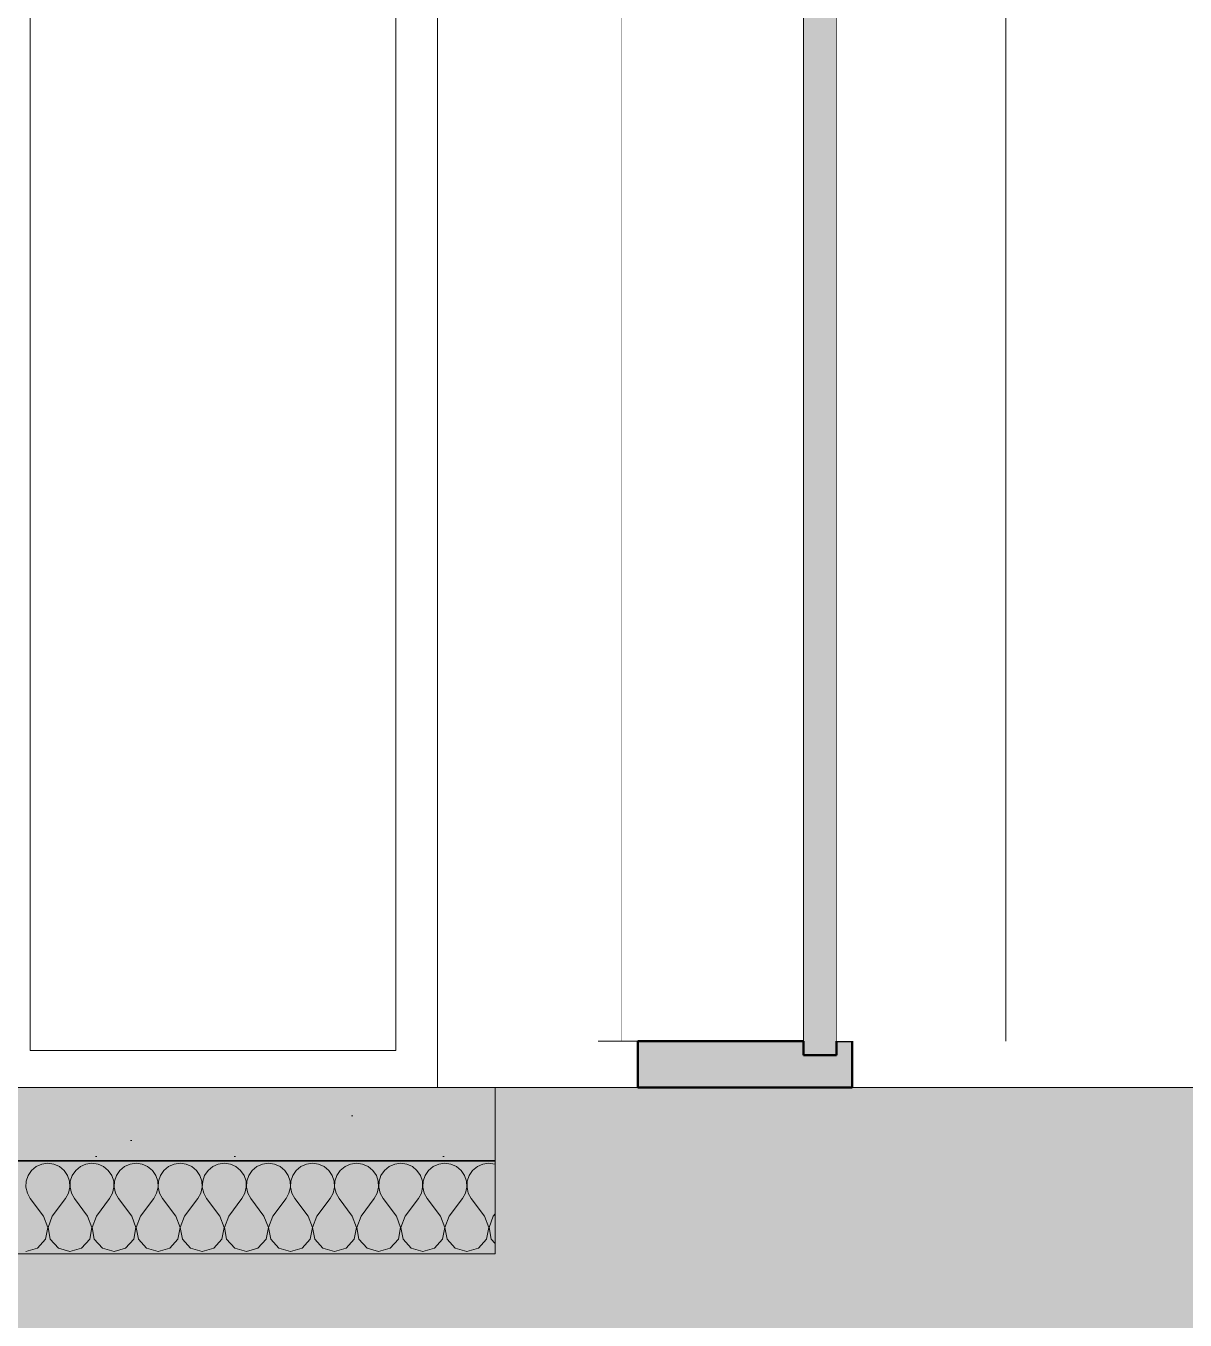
# Model space of a CAD drawing. Header units: millimetres. Extents: x -46169 to 153589, y -86316 to 18123.
# Drawn here: x 111925 to 113176, y -83171 to -81774 of the extents above; entities that cross this region are included whole.
import ezdxf

# ---------------------------------------------------------------- set-up
doc = ezdxf.new("R2010")
doc.units = ezdxf.units.MM
doc.header["$MEASUREMENT"] = 0
doc.linetypes.add('Dashed', pattern=[2822.222233, 1411.111116, -1411.111116])
doc.linetypes.add('Wipeout_Contour', pattern=[1000, 0, -1000])
for name, color, linetype, lineweight, true_color in [('0_Pen_No__105', 7, 'Continuous', 15, 0xa6a6a6), ('New_A-20-M_Floor_Slab_Pen_No__107', 7, 'Continuous', 15, 0xa6a6a6), ('New_A-20-M_Floor_Slab_Pen_No__109', 7, 'Continuous', 15, 0xa6a6a6), ('New_A-20-M_Floor_Slab_Pen_No__162', 7, 'Continuous', 0, 0xe47200), ('New_A-25-M_Curtain_Wall_Pen_No__144', 7, 'Continuous', 0, 0xc8c8c8), ('New_A-25-M_Curtain_Wall_Pen_No__165', 7, 'Continuous', 0, 0x006060), ('New_A-25-M_Curtain_Wall_Pen_No__27', 7, 'Continuous', 50, 0x2a2a2a)]:
    doc.layers.add(name, color=color, linetype=linetype, lineweight=lineweight, true_color=true_color)
for name, color, linetype, lineweight in [('A-95-P_Drawing_Pen_No__1', 7, 'Continuous', 13), ('A-95-P_Drawing_Pen_No__84', 8, 'Continuous', 20), ('ArchiCAD Doors_Pen_No__3', 7, 'Continuous', 18), ('New_A-20-M_Floor_Slab_Pen_No__1', 7, 'Continuous', 13), ('New_A-25-M_Curtain_Wall_Pen_No__1', 7, 'Continuous', 13), ('New_A-25-M_Curtain_Wall_Pen_No__4', 7, 'Continuous', 20), ('New_A-25-M_Wall_Int_Pen_No__87', 8, 'Continuous', 20), ('New_ArchiCAD Doors_Pen_No__87', 8, 'Continuous', 20)]:
    doc.layers.add(name, color=color, linetype=linetype, lineweight=lineweight)
for name, color, linetype in [('ArchiCAD Doors', 7, 'Continuous'), ('New_A-20-M_Floor_Slab', 7, 'Continuous'), ('New_A-25-M_Curtain_Wall', 7, 'Continuous'), ('New_A-25-M_Wall_Int', 7, 'Continuous'), ('New_ArchiCAD Doors', 7, 'Continuous')]:
    doc.layers.add(name, color=color, linetype=linetype)

# ---------------------------------------------------------------- blocks, each defined once
blk = doc.blocks.new('Section Elem_1_1', base_point=(95125.2, -82919.8))
at = {"layer": 'New_A-25-M_Wall_Int_Pen_No__87', "linetype": 'Continuous'}
for p, q in [((112568.5, -82869.8), (112568.5, -78869.8)), ((112542.8, -82919.8), (112431.4, -82919.8))]:
    blk.add_line(p, q, dxfattribs=at)
blk = doc.blocks.new('Section Elem_2_1', base_point=(95125.2, -82919.8))
at = {"layer": 'New_ArchiCAD Doors_Pen_No__87', "linetype": 'Continuous'}
blk.add_line((112369.4, -82919.8), (112369.4, -80419.8), dxfattribs=at)
blk = doc.blocks.new('*X27', base_point=(95125.2, -82919.8))
at = {"layer": 'New_A-20-M_Floor_Slab_Pen_No__107', "linetype": 'Continuous'}
for p, q in [((111936.1, -83005.2), (111931, -83009.4)), ((111942.1, -83002.5), (111936.1, -83005.2)), ((111948.6, -83001.6), (111942.1, -83002.5)), ((111955.1, -83002.5), (111948.6, -83001.6)), ((111961.1, -83005.2), (111955.1, -83002.5)), ((111966.2, -83009.4), (111961.1, -83005.2)), ((111983.7, -83005.2), (111978.6, -83009.4)), ((111989.7, -83002.5), (111983.7, -83005.2)), ((111996.2, -83001.6), (111989.7, -83002.5)), ((112002.7, -83002.5), (111996.2, -83001.6)), ((112008.7, -83005.2), (112002.7, -83002.5)), ((112013.8, -83009.4), (112008.7, -83005.2)), ((112031.3, -83005.2), (112026.2, -83009.4)), ((112037.3, -83002.5), (112031.3, -83005.2)), ((112043.8, -83001.6), (112037.3, -83002.5)), ((112050.3, -83002.5), (112043.8, -83001.6)), ((112056.3, -83005.2), (112050.3, -83002.5)), ((112061.4, -83009.4), (112056.3, -83005.2)), ((112078.9, -83005.2), (112073.9, -83009.4)), ((112084.9, -83002.5), (112078.9, -83005.2)), ((112091.4, -83001.6), (112084.9, -83002.5)), ((112097.9, -83002.5), (112091.4, -83001.6)), ((112104, -83005.2), (112097.9, -83002.5)), ((112109, -83009.4), (112104, -83005.2)), ((112126.5, -83005.2), (112121.5, -83009.4)), ((112132.6, -83002.5), (112126.5, -83005.2)), ((112139.1, -83001.6), (112132.6, -83002.5)), ((112145.6, -83002.5), (112139.1, -83001.6)), ((112151.6, -83005.2), (112145.6, -83002.5)), ((112156.6, -83009.4), (112151.6, -83005.2)), ((112174.2, -83005.2), (112169.1, -83009.4)), ((112180.2, -83002.5), (112174.2, -83005.2)), ((112186.7, -83001.6), (112180.2, -83002.5)), ((112193.2, -83002.5), (112186.7, -83001.6)), ((112199.2, -83005.2), (112193.2, -83002.5)), ((112204.3, -83009.4), (112199.2, -83005.2)), ((112221.8, -83005.2), (112216.7, -83009.4)), ((112227.8, -83002.5), (112221.8, -83005.2)), ((112234.3, -83001.6), (112227.8, -83002.5)), ((112240.8, -83002.5), (112234.3, -83001.6)), ((112246.8, -83005.2), (112240.8, -83002.5)), ((112251.9, -83009.4), (112246.8, -83005.2)), ((112269.4, -83005.2), (112264.3, -83009.4)), ((112275.4, -83002.5), (112269.4, -83005.2)), ((112281.9, -83001.6), (112275.4, -83002.5)), ((112288.4, -83002.5), (112281.9, -83001.6)), ((112294.4, -83005.2), (112288.4, -83002.5)), ((112299.5, -83009.4), (112294.4, -83005.2)), ((112317, -83005.2), (112312, -83009.4)), ((112323, -83002.5), (112317, -83005.2)), ((112329.5, -83001.6), (112323, -83002.5)), ((112336, -83002.5), (112329.5, -83001.6)), ((112342.1, -83005.2), (112336, -83002.5)), ((112347.1, -83009.4), (112342.1, -83005.2)), ((112364.6, -83005.2), (112359.6, -83009.4)), ((112370.6, -83002.5), (112364.6, -83005.2)), ((112377.2, -83001.6), (112370.6, -83002.5)), ((112383.7, -83002.5), (112377.2, -83001.6)), ((112389.7, -83005.2), (112383.7, -83002.5)), ((112394.7, -83009.4), (112389.7, -83005.2)), ((112412.3, -83005.2), (112407.2, -83009.4)), ((112418.3, -83002.5), (112412.3, -83005.2)), ((112424.8, -83001.6), (112418.3, -83002.5)), ((112431.3, -83002.5), (112424.8, -83001.6)), ((112431.4, -83002.6), (112431.3, -83002.5)), ((111925.2, -83021), (111924.9, -83027.6)), ((111927.3, -83014.8), (111925.2, -83021)), ((111931, -83009.4), (111927.3, -83014.8)), ((111969.9, -83014.8), (111966.2, -83009.4)), ((111972, -83021), (111969.9, -83014.8)), ((111972.3, -83027.6), (111972, -83021)), ((111972.8, -83021), (111972.5, -83027.6)), ((111974.9, -83014.8), (111972.8, -83021)), ((111978.6, -83009.4), (111974.9, -83014.8)), ((112017.5, -83014.8), (112013.8, -83009.4)), ((112019.6, -83021), (112017.5, -83014.8)), ((112019.9, -83027.6), (112019.6, -83021)), ((112020.4, -83021), (112020.1, -83027.6)), ((112022.5, -83014.8), (112020.4, -83021)), ((112026.2, -83009.4), (112022.5, -83014.8)), ((112065.1, -83014.8), (112061.4, -83009.4)), ((112067.2, -83021), (112065.1, -83014.8)), ((112067.5, -83027.6), (112067.2, -83021)), ((112068, -83021), (112067.7, -83027.6)), ((112070.1, -83014.8), (112068, -83021)), ((112073.9, -83009.4), (112070.1, -83014.8)), ((112112.7, -83014.8), (112109, -83009.4)), ((112114.8, -83021), (112112.7, -83014.8)), ((112115.2, -83027.6), (112114.8, -83021)), ((112115.7, -83021), (112115.3, -83027.6)), ((112117.8, -83014.8), (112115.7, -83021)), ((112121.5, -83009.4), (112117.8, -83014.8)), ((112160.4, -83014.8), (112156.6, -83009.4)), ((112162.5, -83021), (112160.4, -83014.8)), ((112162.8, -83027.6), (112162.5, -83021)), ((112163.3, -83021), (112163, -83027.6)), ((112165.4, -83014.8), (112163.3, -83021)), ((112169.1, -83009.4), (112165.4, -83014.8)), ((112208, -83014.8), (112204.3, -83009.4)), ((112210.1, -83021), (112208, -83014.8)), ((112210.4, -83027.6), (112210.1, -83021)), ((112210.9, -83021), (112210.6, -83027.6)), ((112213, -83014.8), (112210.9, -83021)), ((112216.7, -83009.4), (112213, -83014.8)), ((112255.6, -83014.8), (112251.9, -83009.4)), ((112257.7, -83021), (112255.6, -83014.8)), ((112258, -83027.6), (112257.7, -83021)), ((112258.5, -83021), (112258.2, -83027.6)), ((112260.6, -83014.8), (112258.5, -83021)), ((112264.3, -83009.4), (112260.6, -83014.8)), ((112303.2, -83014.8), (112299.5, -83009.4)), ((112305.3, -83021), (112303.2, -83014.8)), ((112305.6, -83027.6), (112305.3, -83021)), ((112306.1, -83021), (112305.8, -83027.6)), ((112308.2, -83014.8), (112306.1, -83021)), ((112312, -83009.4), (112308.2, -83014.8)), ((112350.8, -83014.8), (112347.1, -83009.4)), ((112352.9, -83021), (112350.8, -83014.8)), ((112353.2, -83027.6), (112352.9, -83021)), ((112353.8, -83021), (112353.4, -83027.6)), ((112355.9, -83014.8), (112353.8, -83021)), ((112359.6, -83009.4), (112355.9, -83014.8)), ((112398.4, -83014.8), (112394.7, -83009.4)), ((112400.5, -83021), (112398.4, -83014.8)), ((112400.9, -83027.6), (112400.5, -83021)), ((112401.4, -83021), (112401.1, -83027.6)), ((112403.5, -83014.8), (112401.4, -83021)), ((112407.2, -83009.4), (112403.5, -83014.8)), ((111924.9, -83027.6), (111926.4, -83034)), ((111926.4, -83034), (111929.5, -83039.7)), ((111967.6, -83039.7), (111970.8, -83034)), ((111970.8, -83034), (111972.3, -83027.6)), ((111972.5, -83027.6), (111974, -83034)), ((111974, -83034), (111977.2, -83039.7)), ((112015.2, -83039.7), (112018.4, -83034)), ((112018.4, -83034), (112019.9, -83027.6)), ((112020.1, -83027.6), (112021.6, -83034)), ((112021.6, -83034), (112024.8, -83039.7)), ((112062.9, -83039.7), (112066, -83034)), ((112066, -83034), (112067.5, -83027.6)), ((112067.7, -83027.6), (112069.2, -83034)), ((112069.2, -83034), (112072.4, -83039.7)), ((112110.5, -83039.7), (112113.7, -83034)), ((112113.7, -83034), (112115.2, -83027.6)), ((112115.3, -83027.6), (112116.8, -83034)), ((112116.8, -83034), (112120, -83039.7)), ((112158.1, -83039.7), (112161.3, -83034)), ((112161.3, -83034), (112162.8, -83027.6)), ((112163, -83027.6), (112164.4, -83034)), ((112164.4, -83034), (112167.6, -83039.7)), ((112205.7, -83039.7), (112208.9, -83034)), ((112208.9, -83034), (112210.4, -83027.6)), ((112210.6, -83027.6), (112212.1, -83034)), ((112212.1, -83034), (112215.2, -83039.7)), ((112253.3, -83039.7), (112256.5, -83034)), ((112256.5, -83034), (112258, -83027.6)), ((112258.2, -83027.6), (112259.7, -83034)), ((112259.7, -83034), (112262.9, -83039.7)), ((112301, -83039.7), (112304.1, -83034)), ((112304.1, -83034), (112305.6, -83027.6)), ((112305.8, -83027.6), (112307.3, -83034)), ((112307.3, -83034), (112310.5, -83039.7)), ((112348.6, -83039.7), (112351.8, -83034)), ((112351.8, -83034), (112353.2, -83027.6)), ((112353.4, -83027.6), (112354.9, -83034)), ((112354.9, -83034), (112358.1, -83039.7)), ((112396.2, -83039.7), (112399.4, -83034)), ((112399.4, -83034), (112400.9, -83027.6)), ((112401.1, -83027.6), (112402.5, -83034)), ((112402.5, -83034), (112405.7, -83039.7)), ((111943.8, -83058.8), (111929.5, -83039.7)), ((111953.3, -83058.8), (111967.6, -83039.7)), ((111991.4, -83058.8), (111977.2, -83039.7)), ((112001, -83058.8), (112015.2, -83039.7)), ((112039.1, -83058.8), (112024.8, -83039.7)), ((112048.6, -83058.8), (112062.9, -83039.7)), ((112086.7, -83058.8), (112072.4, -83039.7)), ((112096.2, -83058.8), (112110.5, -83039.7)), ((112134.3, -83058.8), (112120, -83039.7)), ((112143.8, -83058.8), (112158.1, -83039.7)), ((112181.9, -83058.8), (112167.6, -83039.7)), ((112191.4, -83058.8), (112205.7, -83039.7)), ((112229.5, -83058.8), (112215.2, -83039.7)), ((112239.1, -83058.8), (112253.3, -83039.7)), ((112277.2, -83058.8), (112262.9, -83039.7)), ((112286.7, -83058.8), (112301, -83039.7)), ((112324.8, -83058.8), (112310.5, -83039.7)), ((112334.3, -83058.8), (112348.6, -83039.7)), ((112372.4, -83058.8), (112358.1, -83039.7)), ((112381.9, -83058.8), (112396.2, -83039.7)), ((112420, -83058.8), (112405.7, -83039.7)), ((111948.5, -83070.9), (111943.8, -83058.8)), ((111953.3, -83058.8), (111948.7, -83070.9)), ((111996.1, -83070.9), (111991.4, -83058.8)), ((112001, -83058.8), (111996.3, -83070.9)), ((112043.7, -83070.9), (112039.1, -83058.8)), ((112048.6, -83058.8), (112043.9, -83070.9)), ((112091.3, -83070.9), (112086.7, -83058.8)), ((112096.2, -83058.8), (112091.5, -83070.9)), ((112139, -83070.9), (112134.3, -83058.8)), ((112143.8, -83058.8), (112139.2, -83070.9)), ((112186.6, -83070.9), (112181.9, -83058.8)), ((112191.4, -83058.8), (112186.8, -83070.9)), ((112234.2, -83070.9), (112229.5, -83058.8)), ((112239.1, -83058.8), (112234.4, -83070.9)), ((112281.8, -83070.9), (112277.2, -83058.8)), ((112286.7, -83058.8), (112282, -83070.9)), ((112329.4, -83070.9), (112324.8, -83058.8)), ((112334.3, -83058.8), (112329.6, -83070.9)), ((112377.1, -83070.9), (112372.4, -83058.8)), ((112381.9, -83058.8), (112377.2, -83070.9)), ((112424.7, -83070.9), (112420, -83058.8)), ((112429.5, -83058.8), (112424.9, -83070.9)), ((112429.5, -83058.8), (112431.4, -83056.3)), ((111946.1, -83083.7), (111948.5, -83070.9)), ((111948.7, -83070.9), (111951.1, -83083.7)), ((111993.7, -83083.7), (111996.1, -83070.9)), ((111996.3, -83070.9), (111998.7, -83083.7)), ((112041.3, -83083.7), (112043.7, -83070.9)), ((112043.9, -83070.9), (112046.3, -83083.7)), ((112088.9, -83083.7), (112091.3, -83070.9)), ((112091.5, -83070.9), (112094, -83083.7)), ((112136.5, -83083.7), (112139, -83070.9)), ((112139.2, -83070.9), (112141.6, -83083.7)), ((112184.2, -83083.7), (112186.6, -83070.9)), ((112186.8, -83070.9), (112189.2, -83083.7)), ((112231.8, -83083.7), (112234.2, -83070.9)), ((112234.4, -83070.9), (112236.8, -83083.7)), ((112279.4, -83083.7), (112281.8, -83070.9)), ((112282, -83070.9), (112284.4, -83083.7)), ((112327, -83083.7), (112329.4, -83070.9)), ((112329.6, -83070.9), (112332, -83083.7)), ((112374.6, -83083.7), (112377.1, -83070.9)), ((112377.2, -83070.9), (112379.7, -83083.7)), ((112422.3, -83083.7), (112424.7, -83070.9)), ((112424.9, -83070.9), (112427.3, -83083.7)), ((111937.3, -83093.3), (111946.1, -83083.7)), ((111951.1, -83083.7), (111959.9, -83093.3)), ((111984.9, -83093.3), (111993.7, -83083.7)), ((111998.7, -83083.7), (112007.5, -83093.3)), ((112032.5, -83093.3), (112041.3, -83083.7)), ((112046.3, -83083.7), (112055.1, -83093.3)), ((112080.1, -83093.3), (112088.9, -83083.7)), ((112094, -83083.7), (112102.7, -83093.3)), ((112127.8, -83093.3), (112136.5, -83083.7)), ((112141.6, -83083.7), (112150.3, -83093.3)), ((112175.4, -83093.3), (112184.2, -83083.7)), ((112189.2, -83083.7), (112198, -83093.3)), ((112223, -83093.3), (112231.8, -83083.7)), ((112236.8, -83083.7), (112245.6, -83093.3)), ((112270.6, -83093.3), (112279.4, -83083.7)), ((112284.4, -83083.7), (112293.2, -83093.3)), ((112318.2, -83093.3), (112327, -83083.7)), ((112332, -83083.7), (112340.8, -83093.3)), ((112365.9, -83093.3), (112374.6, -83083.7)), ((112379.7, -83083.7), (112388.4, -83093.3)), ((112413.5, -83093.3), (112422.3, -83083.7)), ((112427.3, -83083.7), (112431.4, -83088.2)), ((111924.8, -83096.9), (111937.3, -83093.3)), ((111959.9, -83093.3), (111972.4, -83096.9)), ((111972.4, -83096.9), (111984.9, -83093.3)), ((112007.5, -83093.3), (112020, -83096.9)), ((112020, -83096.9), (112032.5, -83093.3)), ((112055.1, -83093.3), (112067.6, -83096.9)), ((112067.6, -83096.9), (112080.1, -83093.3)), ((112102.7, -83093.3), (112115.2, -83096.9)), ((112115.2, -83096.9), (112127.8, -83093.3)), ((112150.3, -83093.3), (112162.9, -83096.9)), ((112162.9, -83096.9), (112175.4, -83093.3)), ((112198, -83093.3), (112210.5, -83096.9)), ((112210.5, -83096.9), (112223, -83093.3)), ((112245.6, -83093.3), (112258.1, -83096.9)), ((112258.1, -83096.9), (112270.6, -83093.3)), ((112293.2, -83093.3), (112305.7, -83096.9)), ((112305.7, -83096.9), (112318.2, -83093.3)), ((112340.8, -83093.3), (112353.3, -83096.9)), ((112353.3, -83096.9), (112365.9, -83093.3)), ((112388.4, -83093.3), (112401, -83096.9)), ((112401, -83096.9), (112413.5, -83093.3))]:
    blk.add_line(p, q, dxfattribs=at)
blk = doc.blocks.new('Section Elem_7_1', base_point=(95125.2, -82919.8))
at = {"color": 254, "linetype": 'Wipeout_Contour', "lineweight": 0, "ltscale": 547079.825665}
blk.add_wipeout([(112431.4, -82998.8), (112431.4, -82919.8), (104996.2, -82919.8), (104996.2, -82998.8)], dxfattribs=at).dxf.layer = 'New_A-20-M_Floor_Slab'
at = {"layer": 'New_A-20-M_Floor_Slab_Pen_No__109', "linetype": 'Continuous'}
h = blk.add_hatch(dxfattribs=at)
h.set_pattern_fill('Lightweight_Concrete_0001', color=256, style=0, pattern_type=2)
h.set_pattern_definition([(0, (95125.2, -82919.76), (0, 779.423), [48.75, -401.25]), (0, (95350.2, -82530.04), (0, 779.423), [48.75, -401.25]), (60, (95125.2, -82919.76), (-675, 389.71), [48.75, -401.25]), (60, (95575.2, -82919.76), (-675, 389.71), [48.75, -401.25]), (120, (95173.9, -82919.76), (675, 389.71), [48.75, -401.25]), (120, (95623.9, -82919.76), (675, 389.71), [48.75, -401.25]), (0, (95125.18, -82844.76), (0, 150), [0, -150, 0, -225]), (45, (95200.18, -82844.76), (-106.066, 106.066), [0, -112.5, 0, -187.5])])
h.paths.add_polyline_path([(112431.4, -82998.8), (112431.4, -82919.8), (104996.2, -82919.8), (104996.2, -82998.8)])
at = {"layer": 'New_A-20-M_Floor_Slab_Pen_No__162', "linetype": 'Continuous'}
blk.add_hatch(color=256, dxfattribs=at).paths.add_polyline_path([(112431.4, -82999.3), (112431.4, -82998.8), (104996.2, -82998.8), (104996.2, -82999.3)])
at = {"layer": 'New_A-20-M_Floor_Slab_Pen_No__1', "linetype": 'Continuous'}
blk.add_line((112431.4, -82919.8), (105641.8, -82919.8), dxfattribs=at)
at = {"color": 254, "linetype": 'Wipeout_Contour', "lineweight": 0, "ltscale": 547298.372942}
blk.add_wipeout([(104996.2, -83099.3), (112431.4, -83099.3), (112431.4, -82999.3), (104996.2, -82999.3)], dxfattribs=at).dxf.layer = 'New_A-20-M_Floor_Slab'
at = {"layer": 'New_A-20-M_Floor_Slab_Pen_No__1', "linetype": 'Continuous'}
for p, q in [((112431.4, -82998.8), (104996.2, -82998.8)), ((112431.4, -82999.3), (104996.2, -82999.3)), ((112431.4, -83099.3), (104996.2, -83099.3))]:
    blk.add_line(p, q, dxfattribs=at)
at = {"layer": 'New_A-20-M_Floor_Slab_Pen_No__1', "linetype": 'Continuous', "flags": 128}
blk.add_lwpolyline([(112431.4, -82919.8), (112431.4, -82998.8), (112431.4, -82999.3), (112431.4, -83099.3)], dxfattribs=at)
at = {"layer": 'New_A-20-M_Floor_Slab'}
blk.add_blockref('*X27', (95125.2, -82919.8), dxfattribs=at)
blk = doc.blocks.new('Section Elem_11_1', base_point=(95125.2, -82919.8))
at = {"layer": 'New_A-25-M_Curtain_Wall_Pen_No__1', "linetype": 'Continuous'}
blk.add_line((112800.1, -78869.8), (112800.1, -82869.8), dxfattribs=at)
at = {"color": 254, "linetype": 'Wipeout_Contour', "lineweight": 0, "ltscale": 554779.589228}
blk.add_wipeout([(112568.5, -82869.8), (112764.3, -82869.8), (112764.3, -78869.8), (112568.5, -78869.8)], dxfattribs=at).dxf.layer = 'New_A-25-M_Curtain_Wall'
at = {"layer": 'New_A-25-M_Curtain_Wall_Pen_No__165', "linetype": 'Continuous', "lineweight": 0, "true_color": 0x001818}
blk.add_hatch(color=168, dxfattribs=at).paths.add_polyline_path([(112764.3, -82884.8), (112800.1, -82884.8), (112800.1, -78854.8), (112764.3, -78854.8)])
at = {"layer": 'New_A-25-M_Curtain_Wall_Pen_No__1', "linetype": 'Continuous'}
blk.add_line((112764.3, -78869.8), (112764.3, -82869.8), dxfattribs=at)
blk = doc.blocks.new('Section Elem_14_1', base_point=(95125.2, -82919.8))
at = {"layer": 'New_A-25-M_Curtain_Wall_Pen_No__27', "linetype": 'Continuous'}
for p, q in [((112764.3, -82869.8), (112764.3, -82884.8)), ((112800.1, -82869.8), (112800.1, -82884.8)), ((112816.8, -82869.8), (112800.1, -82869.8)), ((112816.8, -82869.8), (112816.8, -82919.8)), ((112800.1, -82884.8), (112764.3, -82884.8))]:
    blk.add_line(p, q, dxfattribs=at)
at = {"color": 254, "linetype": 'Wipeout_Contour', "lineweight": 0, "ltscale": 559174.033063}
blk.add_wipeout([(112542.8, -82919.8), (112585.5, -82919.8), (112585.5, -82869.8), (112542.8, -82869.8)], dxfattribs=at).dxf.layer = 'New_A-25-M_Curtain_Wall'
at = {"layer": 'New_A-25-M_Curtain_Wall_Pen_No__144', "linetype": 'Continuous'}
blk.add_hatch(color=256, dxfattribs=at).paths.add_polyline_path([(112764.3, -82884.8), (112764.3, -82869.8), (112585.5, -82869.8), (112585.5, -82919.8), (112816.8, -82919.8), (112816.8, -82869.8), (112800.1, -82869.8), (112800.1, -82884.8)])
at = {"layer": 'New_A-25-M_Curtain_Wall_Pen_No__27', "linetype": 'Continuous'}
for p, q in [((112585.5, -82869.8), (112585.5, -82919.8)), ((112764.3, -82869.8), (112585.5, -82869.8)), ((112816.8, -82919.8), (112585.5, -82919.8))]:
    blk.add_line(p, q, dxfattribs=at)
at = {"layer": 'New_A-25-M_Curtain_Wall_Pen_No__4', "linetype": 'Continuous'}
for p, q in [((112585.5, -82869.8), (112542.8, -82869.8)), ((112585.5, -82919.8), (112542.8, -82919.8))]:
    blk.add_line(p, q, dxfattribs=at)
blk = doc.blocks.new('Section Elem_15_1', base_point=(95125.2, -82919.8))
at = {"color": 254, "linetype": 'Wipeout_Contour', "lineweight": 0, "ltscale": 830786.473346}
blk.add_wipeout([(112800.1, -78869.8), (112800.1, -82869.8), (112982.7, -82869.8), (112982.7, -78844.8), (112816.8, -78844.8), (112816.8, -78869.8)], dxfattribs=at).dxf.layer = 'New_A-25-M_Curtain_Wall'
at = {"layer": 'New_A-25-M_Curtain_Wall_Pen_No__4', "linetype": 'Continuous'}
blk.add_line((112982.7, -82869.8), (112982.7, -78844.8), dxfattribs=at)
blk = doc.blocks.new('Section Elem_44_1', base_point=(95125.2, -82919.8))
at = {"color": 254, "linetype": 'Wipeout_Contour', "lineweight": 0, "ltscale": 555666.792468}
blk.add_wipeout([(112369.3, -80419.8), (112369.3, -82919.8), (112369.4, -82919.8), (112369.4, -80419.8)], dxfattribs=at).dxf.layer = 'ArchiCAD Doors'
at = {"color": 254, "linetype": 'Wipeout_Contour', "lineweight": 0, "ltscale": 693505.690519}
blk.add_wipeout([(111929.3, -80464.8), (111889.3, -80464.8), (111889.3, -82919.8), (111929.3, -82919.8), (111929.3, -82879.8)], dxfattribs=at).dxf.layer = 'ArchiCAD Doors'
at = {"color": 254, "linetype": 'Wipeout_Contour', "lineweight": 0, "ltscale": 695238.561281}
blk.add_wipeout([(112324.3, -82919.8), (112369.3, -82919.8), (112369.3, -80464.8), (112324.3, -80464.8), (112324.3, -82879.8)], dxfattribs=at).dxf.layer = 'ArchiCAD Doors'
at = {"layer": 'ArchiCAD Doors_Pen_No__3', "linetype": 'Continuous'}
blk.add_line((112369.3, -80464.8), (112369.3, -82919.8), dxfattribs=at)
at = {"color": 254, "linetype": 'Wipeout_Contour', "lineweight": 0, "ltscale": 557778.633309}
blk.add_wipeout([(111929.3, -82919.8), (112324.3, -82919.8), (112324.3, -82879.8), (111929.3, -82879.8)], dxfattribs=at).dxf.layer = 'ArchiCAD Doors'
at = {"color": 254, "linetype": 'Wipeout_Contour', "lineweight": 0, "ltscale": 554887.423424}
blk.add_wipeout([(111929.3, -82879.8), (112324.3, -82879.8), (112324.3, -80464.8), (111929.3, -80464.8)], dxfattribs=at).dxf.layer = 'ArchiCAD Doors'
at = {"layer": 'ArchiCAD Doors_Pen_No__3', "linetype": 'Continuous'}
for p, q in [((111929.3, -82879.8), (111929.3, -80464.8)), ((112324.3, -80464.8), (112324.3, -82879.8)), ((112324.3, -82879.8), (111929.3, -82879.8))]:
    blk.add_line(p, q, dxfattribs=at)
blk = doc.blocks.new('A06 Atria & End Elevation_STORY_MARKER', base_point=(95125.2, -82919.8))
at = {"layer": '0_Pen_No__105', "linetype": 'Dashed', "ltscale": 0.2}
blk.add_line((104996.2, -82919.8), (113817.9, -82919.8), dxfattribs=at)

msp = doc.modelspace()

# ---------------------------------------------------------------- block references
at = {"layer": 'New_A-25-M_Wall_Int'}
msp.add_blockref('Section Elem_1_1', (95125.2, -82919.8), dxfattribs=at)

# ---------------------------------------------------------------- next in the draw order: block references
at = {"layer": 'New_A-25-M_Curtain_Wall'}
msp.add_blockref('Section Elem_11_1', (95125.2, -82919.8), dxfattribs=at)
at = {"layer": 'New_ArchiCAD Doors'}
msp.add_blockref('Section Elem_2_1', (95125.2, -82919.8), dxfattribs=at)

# ---------------------------------------------------------------- next in the draw order: block references
at = {"layer": 'New_A-20-M_Floor_Slab'}
msp.add_blockref('Section Elem_7_1', (95125.2, -82919.8), dxfattribs=at)
at = {"layer": 'New_A-25-M_Curtain_Wall'}
msp.add_blockref('Section Elem_14_1', (95125.2, -82919.8), dxfattribs=at)

# ---------------------------------------------------------------- next in the draw order: block references
at = {"layer": 'ArchiCAD Doors'}
msp.add_blockref('Section Elem_44_1', (95125.2, -82919.8), dxfattribs=at)
at = {"layer": 'New_A-25-M_Curtain_Wall'}
msp.add_blockref('Section Elem_15_1', (95125.2, -82919.8), dxfattribs=at)

# ---------------------------------------------------------------- next in the draw order: hatches: boundary and pattern name
at = {"layer": 'A-95-P_Drawing_Pen_No__84', "linetype": 'Continuous'}
msp.add_hatch(color=256, dxfattribs=at).paths.add_polyline_path([(120504.9, -82919.8), (102270.5, -82919.8), (102270.5, -85671), (120504.9, -85671)])

# ---------------------------------------------------------------- next in the draw order: linework, layer by layer
at = {"layer": 'A-95-P_Drawing_Pen_No__1', "linetype": 'Continuous', "flags": 128}
msp.add_lwpolyline([(120504.9, -82919.8), (102270.5, -82919.8), (102270.5, -85671), (120504.9, -85671)], close=True, dxfattribs=at)

# ---------------------------------------------------------------- next in the draw order: block references
at = {"linetype": 'Continuous', "lineweight": 0}
msp.add_blockref('A06 Atria & End Elevation_STORY_MARKER', (95125.2, -82919.8), dxfattribs=at)

doc.saveas('drawing.dxf')
